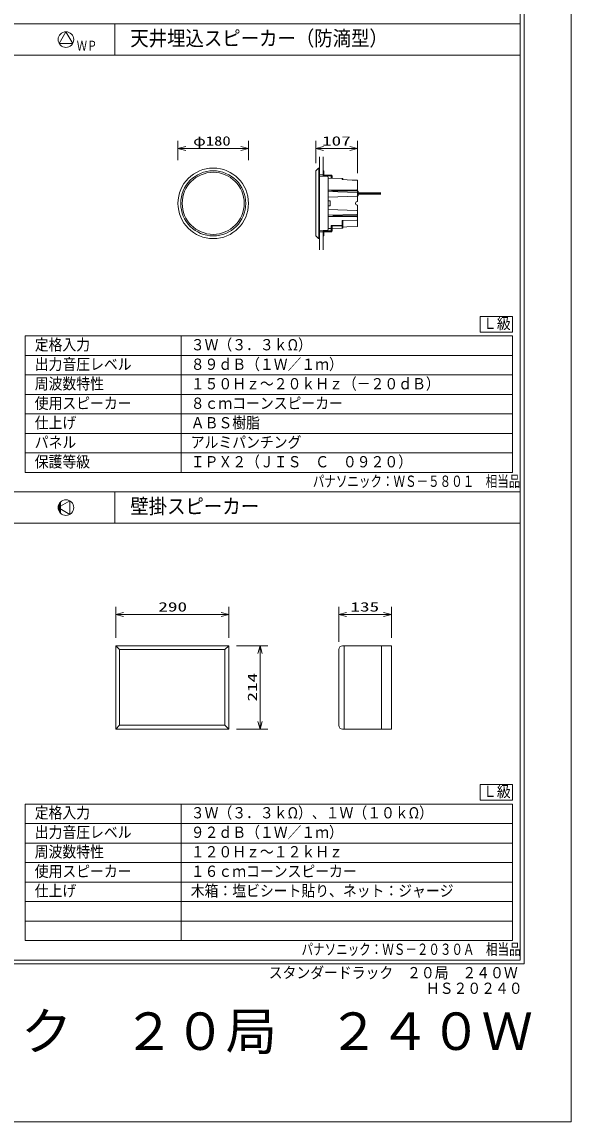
# Model space of a CAD drawing. Units: millimetres, scale not verified. Extents: x -811 to 811, y -280 to 280.
# Drawn here: x -151.4 to -10.6, y -280 to 2 of the extents above; entities that cross this region are included whole.
import ezdxf
from ezdxf.enums import TextEntityAlignment as Align

# ---------------------------------------------------------------- set-up
doc = ezdxf.new("R2010")
doc.units = ezdxf.units.MM
doc.header["$LTSCALE"] = 2
doc.linetypes.add('DASHED1', pattern=[1.8, 1.2, -0.6])
for name, color, linetype, lineweight in [('0-0_WAKU', 4, 'Continuous', 9), ('0-1_MOJI1', 7, 'Continuous', 9), ('0-2_SUNPO', 7, 'Continuous', 9), ('0-3_0', 7, 'Continuous', 9), ('0-6_GAIKEI', 4, 'Continuous', 9), ('0-7_HOJO', 134, 'DASHED1', 9), ('0-8_WAKU-M', 7, 'Continuous', 9), ('0-9_(J)SP', 7, 'Continuous', 9)]:
    doc.layers.add(name, color=color, linetype=linetype, lineweight=lineweight)
doc.layers.add('0-5_相当品', color=4, linetype='Continuous')
doc.styles.add('ＭＳ ゴシック', font='')
doc.styles.get('ＭＳ ゴシック').set_extended_font_data('MS Gothic')

# ---------------------------------------------------------------- blocks, each defined once
blk = doc.blocks.new('_OPEN30')
at = {"layer": '0-3_0'}
blk.add_line((0, 0), (-2, 0), dxfattribs=at)
blk.add_lwpolyline([(-2, 0.536), (0, 0), (-2, -0.536)], dxfattribs=at)

msp = doc.modelspace()

# ---------------------------------------------------------------- linework, layer by layer
at = {"layer": '0-0_WAKU', "color": 3}
for p, q in [((-150.595, -78.464), (-25.595, -78.464)), ((-150.595, -113.464), (-150.595, -78.464)), ((-110.595, -113.464), (-110.595, -78.464)), ((-25.595, -78.464), (-25.595, -113.464)), ((-150.595, -113.464), (-25.595, -113.464)), ((-150.595, -233.464), (-150.595, -198.464)), ((-150.595, -198.464), (-25.595, -198.464)), ((-110.595, -233.464), (-110.595, -198.464)), ((-25.595, -233.464), (-25.595, -198.464)), ((-150.595, -233.464), (-25.595, -233.464))]:
    msp.add_line(p, q, dxfattribs=at)
at = {"layer": '0-0_WAKU'}
for p, q in [((-150.595, -83.464), (-25.595, -83.464)), ((-150.595, -88.464), (-25.595, -88.464)), ((-150.595, -93.464), (-25.595, -93.464)), ((-150.595, -98.464), (-25.595, -98.464)), ((-150.595, -103.464), (-25.595, -103.464)), ((-150.595, -108.464), (-25.595, -108.464)), ((-25.595, -203.464), (-150.595, -203.464)), ((-25.595, -208.464), (-150.595, -208.464)), ((-25.595, -213.464), (-150.595, -213.464)), ((-150.595, -218.464), (-25.595, -218.464)), ((-150.595, -223.464), (-25.595, -223.464)), ((-150.595, -228.464), (-25.595, -228.464))]:
    msp.add_line(p, q, dxfattribs=at)
at = {"layer": '0-1_MOJI1'}
for points in [[(-33.916, -73.497), (-25.595, -73.497), (-25.595, -77.464), (-33.916, -77.464)], [(-33.916, -193.497), (-25.595, -193.497), (-25.595, -197.464), (-33.916, -197.464)]]:
    msp.add_lwpolyline(points, close=True, dxfattribs=at)
at = {"layer": '0-2_SUNPO'}
for p, q in [((-111.372, -33.42), (-111.372, -28.42)), ((-109.372, -30.42), (-95.288, -30.42)), ((-93.288, -33.42), (-93.288, -28.42)), ((-76.034, -34.132), (-76.034, -28.42)), ((-74.034, -30.42), (-67.334, -30.42)), ((-65.334, -36.703), (-65.334, -28.42)), ((-127.337, -155.876), (-127.337, -147.876)), ((-98.337, -155.876), (-98.337, -147.876)), ((-70.151, -156.876), (-70.151, -147.876)), ((-56.651, -155.876), (-56.651, -147.876)), ((-125.337, -149.876), (-100.337, -149.876)), ((-68.151, -149.876), (-58.651, -149.876)), ((-96.337, -157.876), (-88.337, -157.876)), ((-90.337, -159.876), (-90.337, -177.276)), ((-96.337, -179.276), (-88.337, -179.276))]:
    msp.add_line(p, q, dxfattribs=at)
at = {"layer": '0-6_GAIKEI', "color": 7}
for p, q in [((-75.079, -32.542), (-75.079, -56.383)), ((-74.175, -32.542), (-74.175, -37.228)), ((-76.034, -52.793), (-76.034, -36.132)), ((-76.028, -36.117), (-75.333, -35.423)), ((-75.333, -35.423), (-75.23, -35.42)), ((-75.23, -35.42), (-75.23, -53.504)), ((-75.129, -35.518), (-75.23, -35.518)), ((-75.129, -35.518), (-75.129, -53.407)), ((-75.129, -36.229), (-75.079, -36.23)), ((-73.944, -36.123), (-74.175, -36.123)), ((-73.944, -37.198), (-73.944, -36.123)), ((-75.079, -37.178), (-74.175, -37.178)), ((-75.03, -37.531), (-73.016, -37.577)), ((-73.974, -37.429), (-72.065, -37.429)), ((-72.035, -37.198), (-73.944, -37.198)), ((-72.869, -37.728), (-72.869, -51.197)), ((-69.381, -38.087), (-72.869, -37.983)), ((-72.065, -37.429), (-72.065, -38.007)), ((-71.834, -38.014), (-71.834, -37.399)), ((-69.366, -38.088), (-69.381, -38.087)), ((-69.381, -38.087), (-69.366, -38.088)), ((-69.334, -38.097), (-69.366, -38.088)), ((-69.366, -38.088), (-69.334, -38.097)), ((-69.304, -38.114), (-69.334, -38.097)), ((-69.334, -38.097), (-69.304, -38.114)), ((-69.304, -38.114), (-69.274, -38.155)), ((-69.257, -38.199), (-69.274, -38.155)), ((-69.274, -38.155), (-69.257, -38.199)), ((-69.257, -38.199), (-69.252, -38.245)), ((-69.252, -38.133), (-69.252, -38.388)), ((-69.252, -38.133), (-69.091, -38.133)), ((-66.688, -38.484), (-69.252, -38.388)), ((-69.091, -38.133), (-69.091, -38.394)), ((-65.437, -38.531), (-66.688, -38.484)), ((-65.437, -38.531), (-65.444, -38.531)), ((-65.408, -38.535), (-65.437, -38.531)), ((-65.376, -38.551), (-65.408, -38.535)), ((-65.352, -38.6), (-65.376, -38.551)), ((-65.338, -38.651), (-65.352, -38.6)), ((-65.334, -38.703), (-65.338, -38.651)), ((-65.334, -43.827), (-65.334, -38.703)), ((-65.481, -41.05), (-72.869, -41.077)), ((-72.869, -41.117), (-71.992, -41.127)), ((-65.419, -41.642), (-72.869, -41.411)), ((-71.992, -41.127), (-71.563, -41.132)), ((-71.563, -41.452), (-71.563, -41.132)), ((-71.563, -41.352), (-65.481, -41.247)), ((-65.449, -41.034), (-65.481, -41.05)), ((-65.425, -41.236), (-65.481, -41.247)), ((-65.418, -41.012), (-65.449, -41.034)), ((-65.377, -41.208), (-65.425, -41.236)), ((-65.389, -41.648), (-65.419, -41.642)), ((-65.389, -40.985), (-65.418, -41.012)), ((-65.389, -41.648), (-65.418, -41.659)), ((-65.357, -40.973), (-65.389, -40.985)), ((-65.357, -41.698), (-65.389, -41.648)), ((-65.345, -41.165), (-65.377, -41.208)), ((-65.339, -40.96), (-65.357, -40.973)), ((-65.339, -41.754), (-65.357, -41.698)), ((-65.334, -41.116), (-65.345, -41.165)), ((-65.334, -40.947), (-65.339, -40.96)), ((-65.334, -41.812), (-65.339, -41.754)), ((-65.283, -41.348), (-65.334, -41.348)), ((-65.133, -41.499), (-65.133, -42.403)), ((-65.48, -42.657), (-72.869, -42.851)), ((-72.41, -43.85), (-72.869, -43.819)), ((-72.41, -45.075), (-72.869, -45.105)), ((-72.316, -43.95), (-72.316, -44.974)), ((-65.493, -43.954), (-65.479, -43.966)), ((-65.479, -44.958), (-65.493, -44.97)), ((-65.48, -42.657), (-65.48, -42.659)), ((-65.48, -42.659), (-65.479, -42.663)), ((-65.479, -42.663), (-65.479, -42.671)), ((-65.479, -42.671), (-65.479, -42.683)), ((-65.479, -43.966), (-65.468, -43.972)), ((-65.468, -44.952), (-65.479, -44.958)), ((-65.468, -43.972), (-65.458, -43.974)), ((-65.458, -44.95), (-65.468, -44.952)), ((-65.458, -43.974), (-65.45, -43.973)), ((-65.45, -44.951), (-65.458, -44.95)), ((-65.283, -42.554), (-65.334, -42.554)), ((-65.334, -50.221), (-65.334, -45.098)), ((-65.48, -46.267), (-72.869, -46.074)), ((-72.869, -47.513), (-65.419, -47.282)), ((-72.869, -47.807), (-71.563, -47.793)), ((-72.869, -47.848), (-65.481, -47.874)), ((-71.563, -47.473), (-71.563, -47.793)), ((-71.563, -47.572), (-65.481, -47.678)), ((-65.425, -47.688), (-65.481, -47.678)), ((-65.449, -47.891), (-65.481, -47.874)), ((-65.479, -46.26), (-65.48, -46.266)), ((-65.48, -46.266), (-65.48, -46.267)), ((-65.479, -46.238), (-65.479, -46.251)), ((-65.479, -46.251), (-65.479, -46.26)), ((-65.418, -47.265), (-65.449, -47.248)), ((-65.418, -47.912), (-65.449, -47.891)), ((-65.377, -47.717), (-65.425, -47.688)), ((-65.389, -47.277), (-65.419, -47.282)), ((-65.389, -47.277), (-65.418, -47.265)), ((-65.389, -47.939), (-65.418, -47.912)), ((-65.378, -46.311), (-65.41, -46.34)), ((-65.357, -47.227), (-65.389, -47.277)), ((-65.357, -47.951), (-65.389, -47.939)), ((-65.345, -47.759), (-65.377, -47.717)), ((-65.339, -47.171), (-65.357, -47.227)), ((-65.334, -47.808), (-65.345, -47.759)), ((-65.334, -47.113), (-65.339, -47.171)), ((-72.065, -50.164), (-69.337, -50.041)), ((-72.065, -50.164), (-72.065, -51.495)), ((-71.834, -51.525), (-71.834, -50.154)), ((-69.252, -50.189), (-71.734, -50.189)), ((-71.734, -50.239), (-69.252, -50.239)), ((-69.337, -50.041), (-69.359, -50.04)), ((-69.322, -50.039), (-69.337, -50.041)), ((-69.288, -50.025), (-69.322, -50.039)), ((-69.267, -49.971), (-69.288, -50.025)), ((-69.257, -50.725), (-69.274, -50.77)), ((-69.256, -49.913), (-69.267, -49.971)), ((-69.252, -50.679), (-69.257, -50.725)), ((-69.252, -49.856), (-69.256, -49.913)), ((-65.48, -48.784), (-69.252, -48.883)), ((-69.252, -48.883), (-69.252, -50.792)), ((-69.091, -48.933), (-69.252, -48.933)), ((-69.091, -48.933), (-69.091, -50.792)), ((-65.48, -48.784), (-65.334, -48.784)), ((-65.408, -50.389), (-65.437, -50.393)), ((-65.376, -50.373), (-65.408, -50.389)), ((-65.352, -50.325), (-65.376, -50.373)), ((-65.339, -47.964), (-65.357, -47.951)), ((-65.338, -50.274), (-65.352, -50.325)), ((-65.334, -47.978), (-65.339, -47.964)), ((-65.334, -50.221), (-65.338, -50.274)), ((-76.028, -52.807), (-75.333, -53.502)), ((-75.333, -53.502), (-75.23, -53.504)), ((-75.129, -53.407), (-75.23, -53.407)), ((-75.129, -52.695), (-75.079, -52.694)), ((-74.175, -51.746), (-75.079, -51.746)), ((-75.03, -51.393), (-73.016, -51.348)), ((-74.175, -51.696), (-74.175, -56.383)), ((-72.065, -51.495), (-73.974, -51.495)), ((-73.944, -51.726), (-72.035, -51.726)), ((-72.212, -50.924), (-72.869, -50.942)), ((-72.869, -50.942), (-72.197, -50.925)), ((-72.212, -50.924), (-72.197, -50.925)), ((-72.197, -50.925), (-72.18, -50.923)), ((-72.18, -50.923), (-72.148, -50.915)), ((-72.172, -50.921), (-72.065, -50.918)), ((-72.148, -50.915), (-72.119, -50.898)), ((-72.119, -50.898), (-72.088, -50.858)), ((-72.088, -50.858), (-72.071, -50.814)), ((-72.071, -50.814), (-72.065, -50.767)), ((-71.834, -50.911), (-69.381, -50.837)), ((-69.366, -50.836), (-69.381, -50.837)), ((-69.334, -50.827), (-69.366, -50.836)), ((-69.304, -50.81), (-69.334, -50.827)), ((-69.274, -50.77), (-69.304, -50.81)), ((-69.091, -50.792), (-69.252, -50.792)), ((-127.337, -179.276), (-127.337, -157.876)), ((-98.337, -157.876), (-127.337, -157.876)), ((-98.337, -179.276), (-98.337, -157.876)), ((-69.151, -157.876), (-56.651, -157.876)), ((-68.801, -157.876), (-68.801, -179.276)), ((-59.151, -157.876), (-59.151, -179.276)), ((-56.651, -157.876), (-56.651, -179.276)), ((-70.151, -158.876), (-70.151, -178.276)), ((-127.337, -179.276), (-98.337, -179.276)), ((-69.151, -179.276), (-56.651, -179.276))]:
    msp.add_line(p, q, dxfattribs=at)
at = {"layer": '0-6_GAIKEI'}
for p, q in [((-59.318, -41.785), (-65.133, -41.785)), ((-59.318, -41.946), (-65.133, -41.946)), ((-59.35, -42.107), (-65.133, -42.107)), ((-99.337, -158.876), (-98.337, -157.876)), ((-126.337, -178.276), (-126.337, -158.876)), ((-99.337, -178.276), (-99.337, -158.876)), ((-99.337, -178.276), (-98.337, -179.276))]:
    msp.add_line(p, q, dxfattribs=at)
at = {"layer": '0-6_GAIKEI', "color": 7}
for points in [[(-71.734, -50.149), (-71.734, -50.34), (-71.834, -50.34)], [(-69.091, -50.53), (-68.055, -50.492), (-65.437, -50.393)], [(-74.175, -52.801), (-73.944, -52.801), (-73.944, -51.726)]]:
    msp.add_lwpolyline(points, dxfattribs=at)
at = {"layer": '0-6_GAIKEI'}
for points in [[(-99.337, -158.876), (-126.337, -158.876), (-127.337, -157.876)], [(-99.337, -178.276), (-126.337, -178.276), (-127.337, -179.276)]]:
    msp.add_lwpolyline(points, dxfattribs=at)
at = {"layer": '0-6_GAIKEI', "color": 7}
for radius in [9.042, 8.345, 7.957]:
    msp.add_circle((-102.33, -44.462), radius, dxfattribs=at)
for centre, radius, start, end in [((-76.014, -36.132), 0.0201, 135.00037, 180), ((-75.029, -37.481), 0.0502, 180, 268.69805), ((-73.974, -37.228), 0.201, 180, 270), ((-73.02, -37.727), 0.151, 0, 88.69805), ((-72.035, -37.399), 0.201, 0, 90), ((-65.283, -41.499), 0.151, 0, 90), ((-72.417, -43.95), 0.101, 0, 86.18323), ((-72.417, -44.974), 0.101, 273.81677, 0), ((-65.334, -44.462), 0.502, 103.34236, 256.65764), ((-65.484, -42.507), 0.151, 271.5, 0), ((-65.484, -43.827), 0.151, 283.34236, 360), ((-65.484, -45.098), 0.151, 359.99999, 76.65764), ((-65.283, -42.403), 0.151, 270, 0), ((-65.484, -46.418), 0.151, 0, 88.5), ((-76.014, -52.793), 0.0201, 180, 224.99963), ((-75.029, -51.444), 0.0502, 91.30195, 180), ((-73.974, -51.696), 0.201, 90, 180), ((-73.02, -51.197), 0.151, 271.30195, 0), ((-72.035, -51.525), 0.201, 270, 0), ((-69.151, -158.876), 1, 90, 180), ((-69.151, -178.276), 1, 180, 270)]:
    msp.add_arc(centre, radius, start, end, dxfattribs=at)
at = {"layer": '0-7_HOJO', "linetype": 'Continuous'}
msp.add_lwpolyline([(-10.595, 280.007), (-810.595, 280.007), (-810.595, -279.993), (-10.595, -279.993)], close=True, dxfattribs=at)
at = {"layer": '0-8_WAKU-M', "color": 3}
for p, q in [((-23.595, 241.536), (-23.595, -238.464)), ((-22.595, 242.536), (-22.595, -239.464)), ((-797.595, -238.464), (-23.595, -238.464))]:
    msp.add_line(p, q, dxfattribs=at)
at = {"layer": '0-8_WAKU-M'}
for p, q in [((-797.595, 1.536), (-23.595, 1.536)), ((-127.595, 1.536), (-127.595, -6.464)), ((-797.595, -6.464), (-23.595, -6.464)), ((-410.595, -118.464), (-23.595, -118.464)), ((-127.595, -118.464), (-127.595, -126.464)), ((-410.595, -126.464), (-23.595, -126.464))]:
    msp.add_line(p, q, dxfattribs=at)
at = {"layer": '0-8_WAKU-M', "color": 3}
msp.add_lwpolyline([(-22.595, 242.536), (-798.595, 242.536), (-798.595, -239.464), (-22.595, -239.464)], dxfattribs=at)
at = {"layer": '0-9_(J)SP'}
for p, q in [((-141.693, -121.262), (-141.693, -123.666)), ((-141.493, -121.034), (-141.493, -123.894)), ((-141.491, -121.032), (-141.491, -123.896)), ((-141.893, -121.589), (-141.893, -123.339))]:
    msp.add_line(p, q, dxfattribs=at)
for points in [[(-140.095, -0.464), (-141.827, -3.464), (-138.363, -3.464)], [(-139.095, -120.732), (-139.095, -124.196), (-142.095, -122.464)]]:
    msp.add_lwpolyline(points, close=True, dxfattribs=at)
for centre in [(-140.095, -2.464), (-140.095, -122.464)]:
    msp.add_circle(centre, 2, dxfattribs=at)

# ---------------------------------------------------------------- block references
at = {"layer": '0-2_SUNPO'}
for p, rotation in [((-111.372, -30.42), 180), ((-76.034, -30.42), 180), ((-127.337, -149.876), 180), ((-70.151, -149.876), 180), ((-90.337, -157.876), 90), ((-90.337, -179.276), 270)]:
    msp.add_blockref('_OPEN30', p, dxfattribs=dict(at, rotation=rotation))
for p in [(-93.288, -30.42), (-65.334, -30.42), (-98.337, -149.876), (-56.651, -149.876)]:
    msp.add_blockref('_OPEN30', p, dxfattribs=at)

# ---------------------------------------------------------------- texts
at = {"layer": '0-0_WAKU', "color": 7, "style": 'ＭＳ ゴシック', "width": 0.9}
for s, p in [('スタンダードラック\u3000２０局\u3000２４０Ｗ', (-88.097, -244.019)), ('ＨＳ２０２４０', (-47.819, -248.019))]:
    msp.add_text(s, height=2.889, dxfattribs=at).set_placement(p, align=Align.BOTTOM_LEFT)
at = {"layer": '0-0_WAKU', "style": 'ＭＳ ゴシック'}
msp.add_text('非常放送設備\u3000スタンダードラック\u3000２０局\u3000２４０Ｗ', height=9.621, dxfattribs=at).set_placement((-348.468, -264.412), align=Align.BOTTOM_LEFT)
at = {"layer": '0-1_MOJI1', "style": 'ＭＳ ゴシック', "width": 0.9}
for s, height, p in [('天井埋込スピーカー（防滴型）', 3.842, (-123.595, -5.204)), ('Ｌ級', 2.889, (-33.155, -77.535)), ('定格入力', 2.889, (-148.095, -83.019)), ('３Ｗ（３．３ｋΩ）', 2.889, (-108.095, -83.019)), ('出力音圧レベル', 2.889, (-148.095, -88.019)), ('８９ｄＢ（１Ｗ／１ｍ）', 2.889, (-108.095, -88.019)), ('周波数特性', 2.889, (-148.095, -93.019)), ('１５０Ｈｚ～２０ｋＨｚ（－２０ｄＢ）', 2.889, (-108.095, -93.019)), ('使用スピーカー', 2.889, (-148.095, -98.019)), ('８ｃｍコーンスピーカー', 2.889, (-108.095, -98.019)), ('仕上げ', 2.889, (-148.095, -103.019)), ('ＡＢＳ樹脂', 2.889, (-108.095, -103.019)), ('パネル', 2.889, (-148.095, -108.019)), ('アルミパンチング', 2.889, (-108.095, -108.019)), ('保護等級', 2.889, (-148.095, -113.019)), ('ＩＰＸ２（ＪＩＳ\u3000Ｃ\u3000０９２０）', 2.889, (-108.095, -113.019)), ('壁掛スピーカー', 3.842, (-123.595, -125.204)), ('Ｌ級', 2.889, (-33.155, -197.535)), ('定格入力', 2.889, (-148.095, -203.019)), ('３Ｗ（３．３ｋΩ）、１Ｗ（１０ｋΩ）', 2.889, (-108.095, -203.019)), ('出力音圧レベル', 2.889, (-148.095, -208.019)), ('９２ｄＢ（１Ｗ／１ｍ）', 2.889, (-108.095, -208.019)), ('周波数特性', 2.889, (-148.095, -213.019)), ('１２０Ｈｚ～１２ｋＨｚ', 2.889, (-108.095, -213.019)), ('使用スピーカー', 2.889, (-148.095, -218.019)), ('１６ｃｍコーンスピーカー', 2.889, (-108.095, -218.019)), ('仕上げ', 2.889, (-148.095, -223.019)), ('木箱：塩ビシート貼り、ネット：ジャージ', 2.889, (-108.095, -223.019))]:
    msp.add_text(s, height=height, dxfattribs=at).set_placement(p, align=Align.BOTTOM_LEFT)
at = {"layer": '0-2_SUNPO', "style": 'ＭＳ ゴシック'}
for s, width, p in [('φ180', 1.3, (-107.473, -30.383)), ('107', 1.5, (-74.434, -30.383)), ('290', 1.5, (-116.408, -149.839)), ('135', 1.5, (-67.151, -149.839))]:
    msp.add_text(s, height=2.405, dxfattribs=dict(at, width=width)).set_placement(p, align=Align.BOTTOM_LEFT)
at = {"layer": '0-2_SUNPO', "style": 'ＭＳ ゴシック', "width": 1.5}
msp.add_text('214', height=2.405, rotation=90, dxfattribs=at).set_placement((-90.374, -172.207), align=Align.BOTTOM_LEFT)
at = {"layer": '0-5_相当品', "style": 'ＭＳ ゴシック', "width": 0.75}
for s, p in [('パナソニック：ＷＳ－５８０１\u3000相当品', (-76.795, -118.019)), ('パナソニック：ＷＳ－２０３０Ａ\u3000相当品', (-79.675, -238.019))]:
    msp.add_text(s, height=2.889, dxfattribs=at).set_placement(p, align=Align.BOTTOM_LEFT)
at = {"layer": '0-9_(J)SP', "style": 'ＭＳ ゴシック', "width": 0.75}
msp.add_text('ＷＰ', height=2.566, dxfattribs=at).set_placement((-137.326, -6.111), align=Align.BOTTOM_LEFT)

doc.saveas('drawing.dxf')
